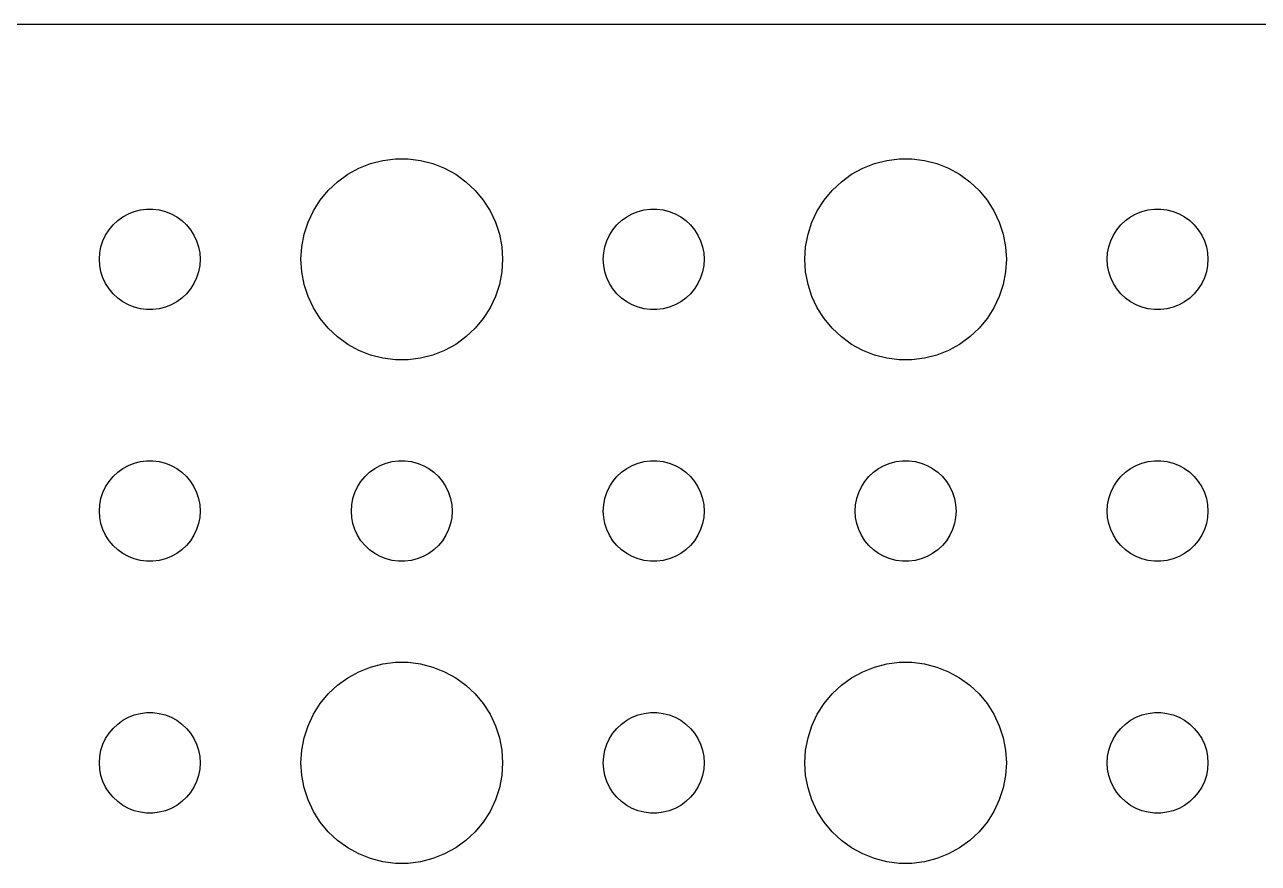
# Model space of a CAD drawing. Header units: metres. Extents: x -157 to 157, y -22 to 22.
# Drawn here: x -116.22 to -79.5, y -2.99 to 21.99 of the extents above; entities that cross this region are included whole.
import ezdxf

# ---------------------------------------------------------------- set-up
doc = ezdxf.new("R2010")
doc.units = ezdxf.units.M

msp = doc.modelspace()

# ---------------------------------------------------------------- linework, layer by layer
for p, q in [((152.314, 21.9901), (-152.314, 21.9901)), ((-106.607, 17.533), (-106.277, 17.7145)), ((-106.277, 17.7145), (-105.927, 17.8532)), ((-105.927, 17.8532), (-105.562, 17.9469)), ((-105.562, 17.9469), (-105.188, 17.9941)), ((-105.188, 17.9941), (-104.812, 17.9941)), ((-104.812, 17.9941), (-104.438, 17.9469)), ((-104.438, 17.9469), (-104.073, 17.8532)), ((-104.073, 17.8532), (-103.723, 17.7145)), ((-103.723, 17.7145), (-103.393, 17.533)), ((-91.6075, 17.533), (-91.2773, 17.7145)), ((-91.2773, 17.7145), (-90.927, 17.8532)), ((-90.927, 17.8532), (-90.5621, 17.9469)), ((-90.5621, 17.9469), (-90.1884, 17.9941)), ((-90.1884, 17.9941), (-89.8116, 17.9941)), ((-89.8116, 17.9941), (-89.4379, 17.9469)), ((-89.4379, 17.9469), (-89.073, 17.8532)), ((-89.073, 17.8532), (-88.7227, 17.7145)), ((-88.7227, 17.7145), (-88.3925, 17.533)), ((-107.187, 17.0536), (-106.912, 17.3115)), ((-106.912, 17.3115), (-106.607, 17.533)), ((-103.393, 17.533), (-103.088, 17.3115)), ((-103.088, 17.3115), (-102.813, 17.0536)), ((-92.1869, 17.0536), (-91.9123, 17.3115)), ((-91.9123, 17.3115), (-91.6075, 17.533)), ((-88.3925, 17.533), (-88.0877, 17.3115)), ((-88.0877, 17.3115), (-87.8131, 17.0536)), ((-107.427, 16.7634), (-107.187, 17.0536)), ((-102.813, 17.0536), (-102.573, 16.7634)), ((-92.427, 16.7634), (-92.1869, 17.0536)), ((-87.8131, 17.0536), (-87.573, 16.7634)), ((-107.629, 16.4453), (-107.427, 16.7634)), ((-102.573, 16.7634), (-102.371, 16.4453)), ((-92.6289, 16.4453), (-92.427, 16.7634)), ((-87.573, 16.7634), (-87.3711, 16.4453)), ((-113.456, 16.1558), (-113.304, 16.2665)), ((-113.304, 16.2665), (-113.139, 16.3572)), ((-113.139, 16.3572), (-112.964, 16.4266)), ((-112.964, 16.4266), (-112.781, 16.4734)), ((-112.781, 16.4734), (-112.594, 16.497)), ((-112.594, 16.497), (-112.406, 16.497)), ((-112.406, 16.497), (-112.219, 16.4734)), ((-112.219, 16.4734), (-112.036, 16.4266)), ((-112.036, 16.4266), (-111.861, 16.3572)), ((-111.861, 16.3572), (-111.696, 16.2665)), ((-111.696, 16.2665), (-111.544, 16.1558)), ((-107.789, 16.1044), (-107.629, 16.4453)), ((-102.371, 16.4453), (-102.211, 16.1044)), ((-98.4561, 16.1558), (-98.3037, 16.2665)), ((-98.3037, 16.2665), (-98.1387, 16.3572)), ((-98.1387, 16.3572), (-97.9635, 16.4266)), ((-97.9635, 16.4266), (-97.7811, 16.4734)), ((-97.7811, 16.4734), (-97.5942, 16.497)), ((-97.5942, 16.497), (-97.4058, 16.497)), ((-97.4058, 16.497), (-97.2189, 16.4734)), ((-97.2189, 16.4734), (-97.0365, 16.4266)), ((-97.0365, 16.4266), (-96.8613, 16.3572)), ((-96.8613, 16.3572), (-96.6963, 16.2665)), ((-96.6963, 16.2665), (-96.5439, 16.1558)), ((-92.7893, 16.1044), (-92.6289, 16.4453)), ((-87.3711, 16.4453), (-87.2107, 16.1044)), ((-83.4561, 16.1558), (-83.3037, 16.2665)), ((-83.3037, 16.2665), (-83.1387, 16.3572)), ((-83.1387, 16.3572), (-82.9635, 16.4266)), ((-82.9635, 16.4266), (-82.7811, 16.4734)), ((-82.7811, 16.4734), (-82.5942, 16.497)), ((-82.5942, 16.497), (-82.4058, 16.497)), ((-82.4058, 16.497), (-82.2189, 16.4734)), ((-82.2189, 16.4734), (-82.0365, 16.4266)), ((-82.0365, 16.4266), (-81.8613, 16.3572)), ((-81.8613, 16.3572), (-81.6963, 16.2665)), ((-81.6963, 16.2665), (-81.5439, 16.1558)), ((-113.814, 15.7226), (-113.714, 15.8817)), ((-113.714, 15.8817), (-113.593, 16.0268)), ((-113.593, 16.0268), (-113.456, 16.1558)), ((-111.544, 16.1558), (-111.407, 16.0268)), ((-111.407, 16.0268), (-111.286, 15.8817)), ((-111.286, 15.8817), (-111.186, 15.7226)), ((-107.906, 15.7461), (-107.789, 16.1044)), ((-102.211, 16.1044), (-102.094, 15.7461)), ((-98.8145, 15.7226), (-98.7135, 15.8817)), ((-98.7135, 15.8817), (-98.5934, 16.0268)), ((-98.5934, 16.0268), (-98.4561, 16.1558)), ((-96.5439, 16.1558), (-96.4065, 16.0268)), ((-96.4065, 16.0268), (-96.2865, 15.8817)), ((-96.2865, 15.8817), (-96.1855, 15.7226)), ((-92.9057, 15.7461), (-92.7893, 16.1044)), ((-87.2107, 16.1044), (-87.0943, 15.7461)), ((-83.8145, 15.7226), (-83.7135, 15.8817)), ((-83.7135, 15.8817), (-83.5934, 16.0268)), ((-83.5934, 16.0268), (-83.4561, 16.1558)), ((-81.5439, 16.1558), (-81.4065, 16.0268)), ((-81.4065, 16.0268), (-81.2865, 15.8817)), ((-81.2865, 15.8817), (-81.1855, 15.7226)), ((-113.953, 15.373), (-113.895, 15.5522)), ((-113.895, 15.5522), (-113.814, 15.7226)), ((-111.186, 15.7226), (-111.105, 15.5522)), ((-111.105, 15.5522), (-111.047, 15.373)), ((-107.976, 15.376), (-107.906, 15.7461)), ((-102.094, 15.7461), (-102.024, 15.376)), ((-98.9529, 15.373), (-98.8947, 15.5522)), ((-98.8947, 15.5522), (-98.8145, 15.7226)), ((-96.1855, 15.7226), (-96.1053, 15.5522)), ((-96.1053, 15.5522), (-96.0471, 15.373)), ((-92.9763, 15.376), (-92.9057, 15.7461)), ((-87.0943, 15.7461), (-87.0237, 15.376)), ((-83.9529, 15.373), (-83.8947, 15.5522)), ((-83.8947, 15.5522), (-83.8145, 15.7226)), ((-81.1855, 15.7226), (-81.1053, 15.5522)), ((-81.1053, 15.5522), (-81.0471, 15.373)), ((-114, 15), (-113.988, 15.188)), ((-113.988, 15.188), (-113.953, 15.373)), ((-111.047, 15.373), (-111.012, 15.188)), ((-111.012, 15.188), (-111, 15)), ((-108, 15), (-107.976, 15.376)), ((-102.024, 15.376), (-102, 15)), ((-99, 15), (-98.9882, 15.188)), ((-98.9882, 15.188), (-98.9529, 15.373)), ((-96.0471, 15.373), (-96.0118, 15.188)), ((-96.0118, 15.188), (-96, 15)), ((-93, 15), (-92.9763, 15.376)), ((-87.0237, 15.376), (-87, 15)), ((-84, 15), (-83.9882, 15.188)), ((-83.9882, 15.188), (-83.9529, 15.373)), ((-81.0471, 15.373), (-81.0118, 15.188)), ((-81.0118, 15.188), (-81, 15)), ((-113.988, 14.812), (-114, 15)), ((-113.953, 14.627), (-113.988, 14.812)), ((-111.012, 14.812), (-111.047, 14.627)), ((-111, 15), (-111.012, 14.812)), ((-107.976, 14.624), (-108, 15)), ((-102, 15), (-102.024, 14.624)), ((-98.9882, 14.812), (-99, 15)), ((-98.9529, 14.627), (-98.9882, 14.812)), ((-96.0118, 14.812), (-96.0471, 14.627)), ((-96, 15), (-96.0118, 14.812)), ((-92.9763, 14.624), (-93, 15)), ((-87, 15), (-87.0237, 14.624)), ((-83.9882, 14.812), (-84, 15)), ((-83.9529, 14.627), (-83.9882, 14.812)), ((-81.0118, 14.812), (-81.0471, 14.627)), ((-81, 15), (-81.0118, 14.812)), ((-113.895, 14.4478), (-113.953, 14.627)), ((-113.814, 14.2774), (-113.895, 14.4478)), ((-111.105, 14.4478), (-111.186, 14.2774)), ((-111.047, 14.627), (-111.105, 14.4478)), ((-107.906, 14.2539), (-107.976, 14.624)), ((-102.024, 14.624), (-102.094, 14.2539)), ((-98.8947, 14.4478), (-98.9529, 14.627)), ((-98.8145, 14.2774), (-98.8947, 14.4478)), ((-96.1053, 14.4478), (-96.1855, 14.2774)), ((-96.0471, 14.627), (-96.1053, 14.4478)), ((-92.9057, 14.2539), (-92.9763, 14.624)), ((-87.0237, 14.624), (-87.0943, 14.2539)), ((-83.8947, 14.4478), (-83.9529, 14.627)), ((-83.8145, 14.2774), (-83.8947, 14.4478)), ((-81.1053, 14.4478), (-81.1855, 14.2774)), ((-81.0471, 14.627), (-81.1053, 14.4478)), ((-113.714, 14.1183), (-113.814, 14.2774)), ((-113.593, 13.9732), (-113.714, 14.1183)), ((-113.456, 13.8442), (-113.593, 13.9732)), ((-111.407, 13.9732), (-111.544, 13.8442)), ((-111.286, 14.1183), (-111.407, 13.9732)), ((-111.186, 14.2774), (-111.286, 14.1183)), ((-107.789, 13.8956), (-107.906, 14.2539)), ((-102.094, 14.2539), (-102.211, 13.8956)), ((-98.7135, 14.1183), (-98.8145, 14.2774)), ((-98.5934, 13.9732), (-98.7135, 14.1183)), ((-98.4561, 13.8442), (-98.5934, 13.9732)), ((-96.4065, 13.9732), (-96.5439, 13.8442)), ((-96.2865, 14.1183), (-96.4065, 13.9732)), ((-96.1855, 14.2774), (-96.2865, 14.1183)), ((-92.7893, 13.8956), (-92.9057, 14.2539)), ((-87.0943, 14.2539), (-87.2107, 13.8956)), ((-83.7135, 14.1183), (-83.8145, 14.2774)), ((-83.5934, 13.9732), (-83.7135, 14.1183)), ((-83.4561, 13.8442), (-83.5934, 13.9732)), ((-81.4065, 13.9732), (-81.5439, 13.8442)), ((-81.2865, 14.1183), (-81.4065, 13.9732)), ((-81.1855, 14.2774), (-81.2865, 14.1183)), ((-113.304, 13.7335), (-113.456, 13.8442)), ((-113.139, 13.6427), (-113.304, 13.7335)), ((-112.964, 13.5734), (-113.139, 13.6427)), ((-111.861, 13.6427), (-112.036, 13.5734)), ((-111.696, 13.7335), (-111.861, 13.6427)), ((-111.544, 13.8442), (-111.696, 13.7335)), ((-107.629, 13.5547), (-107.789, 13.8956)), ((-102.211, 13.8956), (-102.371, 13.5547)), ((-98.3037, 13.7335), (-98.4561, 13.8442)), ((-98.1387, 13.6427), (-98.3037, 13.7335)), ((-97.9635, 13.5734), (-98.1387, 13.6427)), ((-96.8613, 13.6427), (-97.0365, 13.5734)), ((-96.6963, 13.7335), (-96.8613, 13.6427)), ((-96.5439, 13.8442), (-96.6963, 13.7335)), ((-92.6289, 13.5547), (-92.7893, 13.8956)), ((-87.2107, 13.8956), (-87.3711, 13.5547)), ((-83.3037, 13.7335), (-83.4561, 13.8442)), ((-83.1387, 13.6427), (-83.3037, 13.7335)), ((-82.9635, 13.5734), (-83.1387, 13.6427)), ((-81.8613, 13.6427), (-82.0365, 13.5734)), ((-81.6963, 13.7335), (-81.8613, 13.6427)), ((-81.5439, 13.8442), (-81.6963, 13.7335)), ((-112.781, 13.5266), (-112.964, 13.5734)), ((-112.594, 13.5029), (-112.781, 13.5266)), ((-112.406, 13.5029), (-112.594, 13.5029)), ((-112.219, 13.5266), (-112.406, 13.5029)), ((-112.036, 13.5734), (-112.219, 13.5266)), ((-107.427, 13.2366), (-107.629, 13.5547)), ((-107.187, 12.9464), (-107.427, 13.2366)), ((-102.573, 13.2366), (-102.813, 12.9464)), ((-102.371, 13.5547), (-102.573, 13.2366)), ((-97.7811, 13.5266), (-97.9635, 13.5734)), ((-97.5942, 13.5029), (-97.7811, 13.5266)), ((-97.4058, 13.5029), (-97.5942, 13.5029)), ((-97.2189, 13.5266), (-97.4058, 13.5029)), ((-97.0365, 13.5734), (-97.2189, 13.5266)), ((-92.427, 13.2366), (-92.6289, 13.5547)), ((-92.1869, 12.9464), (-92.427, 13.2366)), ((-87.573, 13.2366), (-87.8131, 12.9464)), ((-87.3711, 13.5547), (-87.573, 13.2366)), ((-82.7811, 13.5266), (-82.9635, 13.5734)), ((-82.5942, 13.5029), (-82.7811, 13.5266)), ((-82.4058, 13.5029), (-82.5942, 13.5029)), ((-82.2189, 13.5266), (-82.4058, 13.5029)), ((-82.0365, 13.5734), (-82.2189, 13.5266)), ((-106.912, 12.6884), (-107.187, 12.9464)), ((-102.813, 12.9464), (-103.088, 12.6884)), ((-91.9123, 12.6884), (-92.1869, 12.9464)), ((-87.8131, 12.9464), (-88.0877, 12.6884)), ((-106.607, 12.467), (-106.912, 12.6884)), ((-103.088, 12.6884), (-103.393, 12.467)), ((-91.6075, 12.467), (-91.9123, 12.6884)), ((-88.0877, 12.6884), (-88.3925, 12.467)), ((-106.277, 12.2855), (-106.607, 12.467)), ((-105.927, 12.1468), (-106.277, 12.2855)), ((-105.562, 12.0531), (-105.927, 12.1468)), ((-104.073, 12.1468), (-104.438, 12.0531)), ((-103.723, 12.2855), (-104.073, 12.1468)), ((-103.393, 12.467), (-103.723, 12.2855)), ((-91.2773, 12.2855), (-91.6075, 12.467)), ((-90.927, 12.1468), (-91.2773, 12.2855)), ((-90.5621, 12.0531), (-90.927, 12.1468)), ((-89.073, 12.1468), (-89.4379, 12.0531)), ((-88.7227, 12.2855), (-89.073, 12.1468)), ((-88.3925, 12.467), (-88.7227, 12.2855)), ((-105.188, 12.0059), (-105.562, 12.0531)), ((-104.812, 12.0059), (-105.188, 12.0059)), ((-104.438, 12.0531), (-104.812, 12.0059)), ((-90.1884, 12.0059), (-90.5621, 12.0531)), ((-89.8116, 12.0059), (-90.1884, 12.0059)), ((-89.4379, 12.0531), (-89.8116, 12.0059)), ((-113.304, 8.76648), (-113.139, 8.85724)), ((-113.139, 8.85724), (-112.964, 8.92657)), ((-112.964, 8.92657), (-112.781, 8.97342)), ((-112.781, 8.97342), (-112.594, 8.99704)), ((-112.594, 8.99704), (-112.406, 8.99704)), ((-112.406, 8.99704), (-112.219, 8.97342)), ((-112.219, 8.97342), (-112.036, 8.92657)), ((-112.036, 8.92657), (-111.861, 8.85724)), ((-111.861, 8.85724), (-111.696, 8.76648)), ((-105.804, 8.76648), (-105.639, 8.85724)), ((-105.639, 8.85724), (-105.464, 8.92657)), ((-105.464, 8.92657), (-105.281, 8.97342)), ((-105.281, 8.97342), (-105.094, 8.99704)), ((-105.094, 8.99704), (-104.906, 8.99704)), ((-104.906, 8.99704), (-104.719, 8.97342)), ((-104.719, 8.97342), (-104.536, 8.92657)), ((-104.536, 8.92657), (-104.361, 8.85724)), ((-104.361, 8.85724), (-104.196, 8.76648)), ((-98.3037, 8.76648), (-98.1387, 8.85724)), ((-98.1387, 8.85724), (-97.9635, 8.92657)), ((-97.9635, 8.92657), (-97.7811, 8.97342)), ((-97.7811, 8.97342), (-97.5942, 8.99704)), ((-97.5942, 8.99704), (-97.4058, 8.99704)), ((-97.4058, 8.99704), (-97.2189, 8.97342)), ((-97.2189, 8.97342), (-97.0365, 8.92657)), ((-97.0365, 8.92657), (-96.8613, 8.85724)), ((-96.8613, 8.85724), (-96.6963, 8.76648)), ((-90.8037, 8.76648), (-90.6387, 8.85724)), ((-90.6387, 8.85724), (-90.4635, 8.92657)), ((-90.4635, 8.92657), (-90.2811, 8.97342)), ((-90.2811, 8.97342), (-90.0942, 8.99704)), ((-90.0942, 8.99704), (-89.9058, 8.99704)), ((-89.9058, 8.99704), (-89.7189, 8.97342)), ((-89.7189, 8.97342), (-89.5365, 8.92657)), ((-89.5365, 8.92657), (-89.3613, 8.85724)), ((-89.3613, 8.85724), (-89.1963, 8.76648)), ((-83.3037, 8.76648), (-83.1387, 8.85724)), ((-83.1387, 8.85724), (-82.9635, 8.92657)), ((-82.9635, 8.92657), (-82.7811, 8.97342)), ((-82.7811, 8.97342), (-82.5942, 8.99704)), ((-82.5942, 8.99704), (-82.4058, 8.99704)), ((-82.4058, 8.99704), (-82.2189, 8.97342)), ((-82.2189, 8.97342), (-82.0365, 8.92657)), ((-82.0365, 8.92657), (-81.8613, 8.85724)), ((-81.8613, 8.85724), (-81.6963, 8.76648)), ((-113.714, 8.38167), (-113.593, 8.52681)), ((-113.593, 8.52681), (-113.456, 8.65576)), ((-113.456, 8.65576), (-113.304, 8.76648)), ((-111.696, 8.76648), (-111.544, 8.65576)), ((-111.544, 8.65576), (-111.407, 8.52681)), ((-111.407, 8.52681), (-111.286, 8.38167)), ((-106.214, 8.38167), (-106.093, 8.52681)), ((-106.093, 8.52681), (-105.956, 8.65576)), ((-105.956, 8.65576), (-105.804, 8.76648)), ((-104.196, 8.76648), (-104.044, 8.65576)), ((-104.044, 8.65576), (-103.907, 8.52681)), ((-103.907, 8.52681), (-103.786, 8.38167)), ((-98.7135, 8.38167), (-98.5934, 8.52681)), ((-98.5934, 8.52681), (-98.4561, 8.65576)), ((-98.4561, 8.65576), (-98.3037, 8.76648)), ((-96.6963, 8.76648), (-96.5439, 8.65576)), ((-96.5439, 8.65576), (-96.4065, 8.52681)), ((-96.4065, 8.52681), (-96.2865, 8.38167)), ((-91.2135, 8.38167), (-91.0934, 8.52681)), ((-91.0934, 8.52681), (-90.9561, 8.65576)), ((-90.9561, 8.65576), (-90.8037, 8.76648)), ((-89.1963, 8.76648), (-89.0439, 8.65576)), ((-89.0439, 8.65576), (-88.9065, 8.52681)), ((-88.9065, 8.52681), (-88.7865, 8.38167)), ((-83.7135, 8.38167), (-83.5934, 8.52681)), ((-83.5934, 8.52681), (-83.4561, 8.65576)), ((-83.4561, 8.65576), (-83.3037, 8.76648)), ((-81.6963, 8.76648), (-81.5439, 8.65576)), ((-81.5439, 8.65576), (-81.4065, 8.52681)), ((-81.4065, 8.52681), (-81.2865, 8.38167)), ((-113.895, 8.05219), (-113.814, 8.22263)), ((-113.814, 8.22263), (-113.714, 8.38167)), ((-111.286, 8.38167), (-111.186, 8.22263)), ((-111.186, 8.22263), (-111.105, 8.05219)), ((-106.395, 8.05219), (-106.314, 8.22263)), ((-106.314, 8.22263), (-106.214, 8.38167)), ((-103.786, 8.38167), (-103.686, 8.22263)), ((-103.686, 8.22263), (-103.605, 8.05219)), ((-98.8947, 8.05219), (-98.8145, 8.22263)), ((-98.8145, 8.22263), (-98.7135, 8.38167)), ((-96.2865, 8.38167), (-96.1855, 8.22263)), ((-96.1855, 8.22263), (-96.1053, 8.05219)), ((-91.3947, 8.05219), (-91.3145, 8.22263)), ((-91.3145, 8.22263), (-91.2135, 8.38167)), ((-88.7865, 8.38167), (-88.6855, 8.22263)), ((-88.6855, 8.22263), (-88.6053, 8.05219)), ((-83.8947, 8.05219), (-83.8145, 8.22263)), ((-83.8145, 8.22263), (-83.7135, 8.38167)), ((-81.2865, 8.38167), (-81.1855, 8.22263)), ((-81.1855, 8.22263), (-81.1053, 8.05219)), ((-113.988, 7.68799), (-113.953, 7.87303)), ((-113.953, 7.87303), (-113.895, 8.05219)), ((-111.105, 8.05219), (-111.047, 7.87303)), ((-111.047, 7.87303), (-111.012, 7.68799)), ((-106.488, 7.68799), (-106.453, 7.87303)), ((-106.453, 7.87303), (-106.395, 8.05219)), ((-103.605, 8.05219), (-103.547, 7.87303)), ((-103.547, 7.87303), (-103.512, 7.68799)), ((-98.9882, 7.68799), (-98.9529, 7.87303)), ((-98.9529, 7.87303), (-98.8947, 8.05219)), ((-96.1053, 8.05219), (-96.0471, 7.87303)), ((-96.0471, 7.87303), (-96.0118, 7.68799)), ((-91.4882, 7.68799), (-91.4529, 7.87303)), ((-91.4529, 7.87303), (-91.3947, 8.05219)), ((-88.6053, 8.05219), (-88.5471, 7.87303)), ((-88.5471, 7.87303), (-88.5118, 7.68799)), ((-83.9882, 7.68799), (-83.9529, 7.87303)), ((-83.9529, 7.87303), (-83.8947, 8.05219)), ((-81.1053, 8.05219), (-81.0471, 7.87303)), ((-81.0471, 7.87303), (-81.0118, 7.68799)), ((-114, 7.5), (-113.988, 7.68799)), ((-113.988, 7.312), (-114, 7.5)), ((-111.012, 7.68799), (-111, 7.5)), ((-111, 7.5), (-111.012, 7.312)), ((-106.5, 7.5), (-106.488, 7.68799)), ((-106.488, 7.312), (-106.5, 7.5)), ((-103.512, 7.68799), (-103.5, 7.5)), ((-103.5, 7.5), (-103.512, 7.312)), ((-99, 7.5), (-98.9882, 7.68799)), ((-98.9882, 7.312), (-99, 7.5)), ((-96.0118, 7.68799), (-96, 7.5)), ((-96, 7.5), (-96.0118, 7.312)), ((-91.5, 7.5), (-91.4882, 7.68799)), ((-91.4882, 7.312), (-91.5, 7.5)), ((-88.5118, 7.68799), (-88.5, 7.5)), ((-88.5, 7.5), (-88.5118, 7.312)), ((-84, 7.5), (-83.9882, 7.68799)), ((-83.9882, 7.312), (-84, 7.5)), ((-81.0118, 7.68799), (-81, 7.5)), ((-81, 7.5), (-81.0118, 7.312)), ((-113.953, 7.12695), (-113.988, 7.312)), ((-113.895, 6.9478), (-113.953, 7.12695)), ((-111.047, 7.12695), (-111.105, 6.9478)), ((-111.012, 7.312), (-111.047, 7.12695)), ((-106.453, 7.12695), (-106.488, 7.312)), ((-106.395, 6.9478), (-106.453, 7.12695)), ((-103.547, 7.12695), (-103.605, 6.9478)), ((-103.512, 7.312), (-103.547, 7.12695)), ((-98.9529, 7.12695), (-98.9882, 7.312)), ((-98.8947, 6.9478), (-98.9529, 7.12695)), ((-96.0471, 7.12695), (-96.1053, 6.9478)), ((-96.0118, 7.312), (-96.0471, 7.12695)), ((-91.4529, 7.12695), (-91.4882, 7.312)), ((-91.3947, 6.9478), (-91.4529, 7.12695)), ((-88.5471, 7.12695), (-88.6053, 6.9478)), ((-88.5118, 7.312), (-88.5471, 7.12695)), ((-83.9529, 7.12695), (-83.9882, 7.312)), ((-83.8947, 6.9478), (-83.9529, 7.12695)), ((-81.0471, 7.12695), (-81.1053, 6.9478)), ((-81.0118, 7.312), (-81.0471, 7.12695)), ((-113.814, 6.77736), (-113.895, 6.9478)), ((-113.714, 6.61832), (-113.814, 6.77736)), ((-113.593, 6.47318), (-113.714, 6.61832)), ((-111.286, 6.61832), (-111.407, 6.47318)), ((-111.186, 6.77736), (-111.286, 6.61832)), ((-111.105, 6.9478), (-111.186, 6.77736)), ((-106.314, 6.77736), (-106.395, 6.9478)), ((-106.214, 6.61832), (-106.314, 6.77736)), ((-106.093, 6.47318), (-106.214, 6.61832)), ((-103.786, 6.61832), (-103.907, 6.47318)), ((-103.686, 6.77736), (-103.786, 6.61832)), ((-103.605, 6.9478), (-103.686, 6.77736)), ((-98.8145, 6.77736), (-98.8947, 6.9478)), ((-98.7135, 6.61832), (-98.8145, 6.77736)), ((-98.5934, 6.47318), (-98.7135, 6.61832)), ((-96.2865, 6.61832), (-96.4065, 6.47318)), ((-96.1855, 6.77736), (-96.2865, 6.61832)), ((-96.1053, 6.9478), (-96.1855, 6.77736)), ((-91.3145, 6.77736), (-91.3947, 6.9478)), ((-91.2135, 6.61832), (-91.3145, 6.77736)), ((-91.0934, 6.47318), (-91.2135, 6.61832)), ((-88.7865, 6.61832), (-88.9065, 6.47318)), ((-88.6855, 6.77736), (-88.7865, 6.61832)), ((-88.6053, 6.9478), (-88.6855, 6.77736)), ((-83.8145, 6.77736), (-83.8947, 6.9478)), ((-83.7135, 6.61832), (-83.8145, 6.77736)), ((-83.5934, 6.47318), (-83.7135, 6.61832)), ((-81.2865, 6.61832), (-81.4065, 6.47318)), ((-81.1855, 6.77736), (-81.2865, 6.61832)), ((-81.1053, 6.9478), (-81.1855, 6.77736)), ((-113.456, 6.34422), (-113.593, 6.47318)), ((-113.304, 6.23351), (-113.456, 6.34422)), ((-111.544, 6.34422), (-111.696, 6.23351)), ((-111.407, 6.47318), (-111.544, 6.34422)), ((-105.956, 6.34422), (-106.093, 6.47318)), ((-105.804, 6.23351), (-105.956, 6.34422)), ((-104.044, 6.34422), (-104.196, 6.23351)), ((-103.907, 6.47318), (-104.044, 6.34422)), ((-98.4561, 6.34422), (-98.5934, 6.47318)), ((-98.3037, 6.23351), (-98.4561, 6.34422)), ((-96.5439, 6.34422), (-96.6963, 6.23351)), ((-96.4065, 6.47318), (-96.5439, 6.34422)), ((-90.9561, 6.34422), (-91.0934, 6.47318)), ((-90.8037, 6.23351), (-90.9561, 6.34422)), ((-89.0439, 6.34422), (-89.1963, 6.23351)), ((-88.9065, 6.47318), (-89.0439, 6.34422)), ((-83.4561, 6.34422), (-83.5934, 6.47318)), ((-83.3037, 6.23351), (-83.4561, 6.34422)), ((-81.5439, 6.34422), (-81.6963, 6.23351)), ((-81.4065, 6.47318), (-81.5439, 6.34422)), ((-113.139, 6.14275), (-113.304, 6.23351)), ((-112.964, 6.07341), (-113.139, 6.14275)), ((-112.781, 6.02657), (-112.964, 6.07341)), ((-112.594, 6.00294), (-112.781, 6.02657)), ((-112.406, 6.00294), (-112.594, 6.00294)), ((-112.219, 6.02657), (-112.406, 6.00294)), ((-112.036, 6.07341), (-112.219, 6.02657)), ((-111.861, 6.14275), (-112.036, 6.07341)), ((-111.696, 6.23351), (-111.861, 6.14275)), ((-105.639, 6.14275), (-105.804, 6.23351)), ((-105.464, 6.07341), (-105.639, 6.14275)), ((-105.281, 6.02657), (-105.464, 6.07341)), ((-105.094, 6.00294), (-105.281, 6.02657)), ((-104.906, 6.00294), (-105.094, 6.00294)), ((-104.719, 6.02657), (-104.906, 6.00294)), ((-104.536, 6.07341), (-104.719, 6.02657)), ((-104.361, 6.14275), (-104.536, 6.07341)), ((-104.196, 6.23351), (-104.361, 6.14275)), ((-98.1387, 6.14275), (-98.3037, 6.23351)), ((-97.9635, 6.07341), (-98.1387, 6.14275)), ((-97.7811, 6.02657), (-97.9635, 6.07341)), ((-97.5942, 6.00294), (-97.7811, 6.02657)), ((-97.4058, 6.00294), (-97.5942, 6.00294)), ((-97.2189, 6.02657), (-97.4058, 6.00294)), ((-97.0365, 6.07341), (-97.2189, 6.02657)), ((-96.8613, 6.14275), (-97.0365, 6.07341)), ((-96.6963, 6.23351), (-96.8613, 6.14275)), ((-90.6387, 6.14275), (-90.8037, 6.23351)), ((-90.4635, 6.07341), (-90.6387, 6.14275)), ((-90.2811, 6.02657), (-90.4635, 6.07341)), ((-90.0942, 6.00294), (-90.2811, 6.02657)), ((-89.9058, 6.00294), (-90.0942, 6.00294)), ((-89.7189, 6.02657), (-89.9058, 6.00294)), ((-89.5365, 6.07341), (-89.7189, 6.02657)), ((-89.3613, 6.14275), (-89.5365, 6.07341)), ((-89.1963, 6.23351), (-89.3613, 6.14275)), ((-83.1387, 6.14275), (-83.3037, 6.23351)), ((-82.9635, 6.07341), (-83.1387, 6.14275)), ((-82.7811, 6.02657), (-82.9635, 6.07341)), ((-82.5942, 6.00294), (-82.7811, 6.02657)), ((-82.4058, 6.00294), (-82.5942, 6.00294)), ((-82.2189, 6.02657), (-82.4058, 6.00294)), ((-82.0365, 6.07341), (-82.2189, 6.02657)), ((-81.8613, 6.14275), (-82.0365, 6.07341)), ((-81.6963, 6.23351), (-81.8613, 6.14275)), ((-105.927, 2.85316), (-105.562, 2.94685)), ((-105.562, 2.94685), (-105.188, 2.99408)), ((-105.188, 2.99408), (-104.812, 2.99408)), ((-104.812, 2.99408), (-104.438, 2.94685)), ((-104.438, 2.94685), (-104.073, 2.85316)), ((-90.927, 2.85316), (-90.5621, 2.94685)), ((-90.5621, 2.94685), (-90.1884, 2.99408)), ((-90.1884, 2.99408), (-89.8116, 2.99408)), ((-89.8116, 2.99408), (-89.4379, 2.94685)), ((-89.4379, 2.94685), (-89.073, 2.85316)), ((-106.607, 2.53297), (-106.277, 2.71448)), ((-106.277, 2.71448), (-105.927, 2.85316)), ((-104.073, 2.85316), (-103.723, 2.71448)), ((-103.723, 2.71448), (-103.393, 2.53297)), ((-91.6075, 2.53297), (-91.2773, 2.71448)), ((-91.2773, 2.71448), (-90.927, 2.85316)), ((-89.073, 2.85316), (-88.7227, 2.71448)), ((-88.7227, 2.71448), (-88.3925, 2.53297)), ((-107.187, 2.05363), (-106.912, 2.31154)), ((-106.912, 2.31154), (-106.607, 2.53297)), ((-103.393, 2.53297), (-103.088, 2.31154)), ((-103.088, 2.31154), (-102.813, 2.05363)), ((-92.1869, 2.05363), (-91.9123, 2.31154)), ((-91.9123, 2.31154), (-91.6075, 2.53297)), ((-88.3925, 2.53297), (-88.0877, 2.31154)), ((-88.0877, 2.31154), (-87.8131, 2.05363)), ((-107.427, 1.76335), (-107.187, 2.05363)), ((-102.813, 2.05363), (-102.573, 1.76335)), ((-92.427, 1.76335), (-92.1869, 2.05363)), ((-87.8131, 2.05363), (-87.573, 1.76335)), ((-112.964, 1.42657), (-112.781, 1.47342)), ((-112.781, 1.47342), (-112.594, 1.49704)), ((-112.594, 1.49704), (-112.406, 1.49704)), ((-112.406, 1.49704), (-112.219, 1.47342)), ((-112.219, 1.47342), (-112.036, 1.42657)), ((-107.629, 1.44525), (-107.427, 1.76335)), ((-102.573, 1.76335), (-102.371, 1.44525)), ((-97.9635, 1.42657), (-97.7811, 1.47342)), ((-97.7811, 1.47342), (-97.5942, 1.49704)), ((-97.5942, 1.49704), (-97.4058, 1.49704)), ((-97.4058, 1.49704), (-97.2189, 1.47342)), ((-97.2189, 1.47342), (-97.0365, 1.42657)), ((-92.6289, 1.44525), (-92.427, 1.76335)), ((-87.573, 1.76335), (-87.3711, 1.44525)), ((-82.9635, 1.42657), (-82.7811, 1.47342)), ((-82.7811, 1.47342), (-82.5942, 1.49704)), ((-82.5942, 1.49704), (-82.4058, 1.49704)), ((-82.4058, 1.49704), (-82.2189, 1.47342)), ((-82.2189, 1.47342), (-82.0365, 1.42657)), ((-113.593, 1.02681), (-113.456, 1.15576)), ((-113.456, 1.15576), (-113.304, 1.26648)), ((-113.304, 1.26648), (-113.139, 1.35724)), ((-113.139, 1.35724), (-112.964, 1.42657)), ((-112.036, 1.42657), (-111.861, 1.35724)), ((-111.861, 1.35724), (-111.696, 1.26648)), ((-111.696, 1.26648), (-111.544, 1.15576)), ((-111.544, 1.15576), (-111.407, 1.02681)), ((-107.906, 0.746063), (-107.789, 1.10437)), ((-107.789, 1.10437), (-107.629, 1.44525)), ((-102.371, 1.44525), (-102.211, 1.10437)), ((-102.211, 1.10437), (-102.094, 0.746063)), ((-98.5934, 1.02681), (-98.4561, 1.15576)), ((-98.4561, 1.15576), (-98.3037, 1.26648)), ((-98.3037, 1.26648), (-98.1387, 1.35724)), ((-98.1387, 1.35724), (-97.9635, 1.42657)), ((-97.0365, 1.42657), (-96.8613, 1.35724)), ((-96.8613, 1.35724), (-96.6963, 1.26648)), ((-96.6963, 1.26648), (-96.5439, 1.15576)), ((-96.5439, 1.15576), (-96.4065, 1.02681)), ((-92.9057, 0.746063), (-92.7893, 1.10437)), ((-92.7893, 1.10437), (-92.6289, 1.44525)), ((-87.3711, 1.44525), (-87.2107, 1.10437)), ((-87.2107, 1.10437), (-87.0943, 0.746063)), ((-83.5934, 1.02681), (-83.4561, 1.15576)), ((-83.4561, 1.15576), (-83.3037, 1.26648)), ((-83.3037, 1.26648), (-83.1387, 1.35724)), ((-83.1387, 1.35724), (-82.9635, 1.42657)), ((-82.0365, 1.42657), (-81.8613, 1.35724)), ((-81.8613, 1.35724), (-81.6963, 1.26648)), ((-81.6963, 1.26648), (-81.5439, 1.15576)), ((-81.5439, 1.15576), (-81.4065, 1.02681)), ((-113.814, 0.722626), (-113.714, 0.881668)), ((-113.714, 0.881668), (-113.593, 1.02681)), ((-111.407, 1.02681), (-111.286, 0.881668)), ((-111.286, 0.881668), (-111.186, 0.722626)), ((-107.976, 0.375992), (-107.906, 0.746063)), ((-102.094, 0.746063), (-102.024, 0.375992)), ((-98.8145, 0.722626), (-98.7135, 0.881668)), ((-98.7135, 0.881668), (-98.5934, 1.02681)), ((-96.4065, 1.02681), (-96.2865, 0.881668)), ((-96.2865, 0.881668), (-96.1855, 0.722626)), ((-92.9763, 0.375992), (-92.9057, 0.746063)), ((-87.0943, 0.746063), (-87.0237, 0.375992)), ((-83.8145, 0.722626), (-83.7135, 0.881668)), ((-83.7135, 0.881668), (-83.5934, 1.02681)), ((-81.4065, 1.02681), (-81.2865, 0.881668)), ((-81.2865, 0.881668), (-81.1855, 0.722626)), ((-113.988, 0.187988), (-113.953, 0.373032)), ((-113.953, 0.373032), (-113.895, 0.552185)), ((-113.895, 0.552185), (-113.814, 0.722626)), ((-111.186, 0.722626), (-111.105, 0.552185)), ((-111.105, 0.552185), (-111.047, 0.373032)), ((-111.047, 0.373032), (-111.012, 0.187988)), ((-108, 0), (-107.976, 0.375992)), ((-102.024, 0.375992), (-102, 0)), ((-98.9882, 0.187988), (-98.9529, 0.373032)), ((-98.9529, 0.373032), (-98.8947, 0.552185)), ((-98.8947, 0.552185), (-98.8145, 0.722626)), ((-96.1855, 0.722626), (-96.1053, 0.552185)), ((-96.1053, 0.552185), (-96.0471, 0.373032)), ((-96.0471, 0.373032), (-96.0118, 0.187988)), ((-93, 0), (-92.9763, 0.375992)), ((-87.0237, 0.375992), (-87, 0)), ((-83.9882, 0.187988), (-83.9529, 0.373032)), ((-83.9529, 0.373032), (-83.8947, 0.552185)), ((-83.8947, 0.552185), (-83.8145, 0.722626)), ((-81.1855, 0.722626), (-81.1053, 0.552185)), ((-81.1053, 0.552185), (-81.0471, 0.373032)), ((-81.0471, 0.373032), (-81.0118, 0.187988)), ((-114, 0), (-113.988, 0.187988)), ((-113.988, -0.187988), (-114, 0)), ((-111.012, 0.187988), (-111, 0)), ((-111, 0), (-111.012, -0.187988)), ((-107.976, -0.375992), (-108, 0)), ((-102, 0), (-102.024, -0.375992)), ((-99, 0), (-98.9882, 0.187988)), ((-98.9882, -0.187988), (-99, 0)), ((-96.0118, 0.187988), (-96, 0)), ((-96, 0), (-96.0118, -0.187988)), ((-92.9763, -0.375992), (-93, 0)), ((-87, 0), (-87.0237, -0.375992)), ((-84, 0), (-83.9882, 0.187988)), ((-83.9882, -0.187988), (-84, 0)), ((-81.0118, 0.187988), (-81, 0)), ((-81, 0), (-81.0118, -0.187988)), ((-113.953, -0.373032), (-113.988, -0.187988)), ((-111.012, -0.187988), (-111.047, -0.373032)), ((-98.9529, -0.373032), (-98.9882, -0.187988)), ((-96.0118, -0.187988), (-96.0471, -0.373032)), ((-83.9529, -0.373032), (-83.9882, -0.187988)), ((-81.0118, -0.187988), (-81.0471, -0.373032)), ((-113.895, -0.552185), (-113.953, -0.373032)), ((-113.814, -0.722626), (-113.895, -0.552185)), ((-113.714, -0.881668), (-113.814, -0.722626)), ((-111.186, -0.722626), (-111.286, -0.881668)), ((-111.105, -0.552185), (-111.186, -0.722626)), ((-111.047, -0.373032), (-111.105, -0.552185)), ((-107.906, -0.746063), (-107.976, -0.375992)), ((-102.024, -0.375992), (-102.094, -0.746063)), ((-98.8947, -0.552185), (-98.9529, -0.373032)), ((-98.8145, -0.722626), (-98.8947, -0.552185)), ((-98.7135, -0.881668), (-98.8145, -0.722626)), ((-96.1855, -0.722626), (-96.2865, -0.881668)), ((-96.1053, -0.552185), (-96.1855, -0.722626)), ((-96.0471, -0.373032), (-96.1053, -0.552185)), ((-92.9057, -0.746063), (-92.9763, -0.375992)), ((-87.0237, -0.375992), (-87.0943, -0.746063)), ((-83.8947, -0.552185), (-83.9529, -0.373032)), ((-83.8145, -0.722626), (-83.8947, -0.552185)), ((-83.7135, -0.881668), (-83.8145, -0.722626)), ((-81.1855, -0.722626), (-81.2865, -0.881668)), ((-81.1053, -0.552185), (-81.1855, -0.722626)), ((-81.0471, -0.373032), (-81.1053, -0.552185)), ((-113.593, -1.02681), (-113.714, -0.881668)), ((-113.456, -1.15576), (-113.593, -1.02681)), ((-111.407, -1.02681), (-111.544, -1.15576)), ((-111.286, -0.881668), (-111.407, -1.02681)), ((-107.789, -1.10437), (-107.906, -0.746063)), ((-102.094, -0.746063), (-102.211, -1.10437)), ((-98.5934, -1.02681), (-98.7135, -0.881668)), ((-98.4561, -1.15576), (-98.5934, -1.02681)), ((-96.4065, -1.02681), (-96.5439, -1.15576)), ((-96.2865, -0.881668), (-96.4065, -1.02681)), ((-92.7893, -1.10437), (-92.9057, -0.746063)), ((-87.0943, -0.746063), (-87.2107, -1.10437)), ((-83.5934, -1.02681), (-83.7135, -0.881668)), ((-83.4561, -1.15576), (-83.5934, -1.02681)), ((-81.4065, -1.02681), (-81.5439, -1.15576)), ((-81.2865, -0.881668), (-81.4065, -1.02681)), ((-113.304, -1.26648), (-113.456, -1.15576)), ((-113.139, -1.35724), (-113.304, -1.26648)), ((-112.964, -1.42657), (-113.139, -1.35724)), ((-112.781, -1.47342), (-112.964, -1.42657)), ((-112.036, -1.42657), (-112.219, -1.47342)), ((-111.861, -1.35724), (-112.036, -1.42657)), ((-111.696, -1.26648), (-111.861, -1.35724)), ((-111.544, -1.15576), (-111.696, -1.26648)), ((-107.629, -1.44525), (-107.789, -1.10437)), ((-107.427, -1.76335), (-107.629, -1.44525)), ((-102.371, -1.44525), (-102.573, -1.76335)), ((-102.211, -1.10437), (-102.371, -1.44525)), ((-98.3037, -1.26648), (-98.4561, -1.15576)), ((-98.1387, -1.35724), (-98.3037, -1.26648)), ((-97.9635, -1.42657), (-98.1387, -1.35724)), ((-97.7811, -1.47342), (-97.9635, -1.42657)), ((-97.0365, -1.42657), (-97.2189, -1.47342)), ((-96.8613, -1.35724), (-97.0365, -1.42657)), ((-96.6963, -1.26648), (-96.8613, -1.35724)), ((-96.5439, -1.15576), (-96.6963, -1.26648)), ((-92.6289, -1.44525), (-92.7893, -1.10437)), ((-92.427, -1.76335), (-92.6289, -1.44525)), ((-87.3711, -1.44525), (-87.573, -1.76335)), ((-87.2107, -1.10437), (-87.3711, -1.44525)), ((-83.3037, -1.26648), (-83.4561, -1.15576)), ((-83.1387, -1.35724), (-83.3037, -1.26648)), ((-82.9635, -1.42657), (-83.1387, -1.35724)), ((-82.7811, -1.47342), (-82.9635, -1.42657)), ((-82.0365, -1.42657), (-82.2189, -1.47342)), ((-81.8613, -1.35724), (-82.0365, -1.42657)), ((-81.6963, -1.26648), (-81.8613, -1.35724)), ((-81.5439, -1.15576), (-81.6963, -1.26648)), ((-112.594, -1.49704), (-112.781, -1.47342)), ((-112.406, -1.49704), (-112.594, -1.49704)), ((-112.219, -1.47342), (-112.406, -1.49704)), ((-107.187, -2.05363), (-107.427, -1.76335)), ((-102.573, -1.76335), (-102.813, -2.05363)), ((-97.5942, -1.49704), (-97.7811, -1.47342)), ((-97.4058, -1.49704), (-97.5942, -1.49704)), ((-97.2189, -1.47342), (-97.4058, -1.49704)), ((-92.1869, -2.05363), (-92.427, -1.76335)), ((-87.573, -1.76335), (-87.8131, -2.05363)), ((-82.5942, -1.49704), (-82.7811, -1.47342)), ((-82.4058, -1.49704), (-82.5942, -1.49704)), ((-82.2189, -1.47342), (-82.4058, -1.49704)), ((-106.912, -2.31154), (-107.187, -2.05363)), ((-102.813, -2.05363), (-103.088, -2.31154)), ((-91.9123, -2.31154), (-92.1869, -2.05363)), ((-87.8131, -2.05363), (-88.0877, -2.31154)), ((-106.607, -2.53297), (-106.912, -2.31154)), ((-106.277, -2.71448), (-106.607, -2.53297)), ((-103.393, -2.53297), (-103.723, -2.71448)), ((-103.088, -2.31154), (-103.393, -2.53297)), ((-91.6075, -2.53297), (-91.9123, -2.31154)), ((-91.2773, -2.71448), (-91.6075, -2.53297)), ((-88.3925, -2.53297), (-88.7227, -2.71448)), ((-88.0877, -2.31154), (-88.3925, -2.53297)), ((-105.927, -2.85316), (-106.277, -2.71448)), ((-105.562, -2.94685), (-105.927, -2.85316)), ((-104.073, -2.85316), (-104.438, -2.94685)), ((-103.723, -2.71448), (-104.073, -2.85316)), ((-90.927, -2.85316), (-91.2773, -2.71448)), ((-90.5621, -2.94685), (-90.927, -2.85316)), ((-89.073, -2.85316), (-89.4379, -2.94685)), ((-88.7227, -2.71448), (-89.073, -2.85316)), ((-105.188, -2.99408), (-105.562, -2.94685)), ((-104.812, -2.99408), (-105.188, -2.99408)), ((-104.438, -2.94685), (-104.812, -2.99408)), ((-90.1884, -2.99408), (-90.5621, -2.94685)), ((-89.8116, -2.99408), (-90.1884, -2.99408)), ((-89.4379, -2.94685), (-89.8116, -2.99408))]:
    msp.add_line(p, q)

doc.saveas('drawing.dxf')
